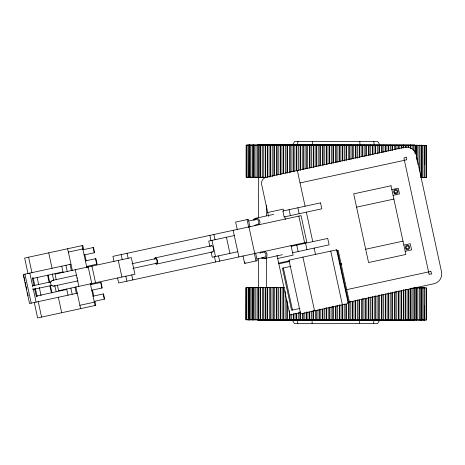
<?xml version="1.0" encoding="UTF-8"?>
<svg xmlns="http://www.w3.org/2000/svg" width="465" height="465" viewBox="0 0 465 465"><rect width="100%" height="100%" fill="white"/><g stroke="black" fill="none" stroke-linecap="round" stroke-linejoin="round"><path stroke-width="0.7" d="M246.031 319.763L246.078 287.672M246.328 319.769L246.374 287.672M246.531 177.188L246.578 145.097M246.822 319.769L246.869 287.672M247.031 177.194L247.078 145.097M247.31 319.769L424.923 320.025M247.56 145.097L425.173 145.353M248.543 319.769L248.589 287.672L245.927 287.672L245.88 319.763L257.459 319.781M248.792 145.097L248.746 177.194L246.09 177.188L246.13 145.092L257.709 145.109M248.944 320.013L248.99 287.434M249.147 177.438L249.199 144.853M249.037 319.769L249.083 287.672L251.92 287.678L251.873 319.775M249.287 145.097L249.246 177.194L252.082 177.2L252.129 145.103M249.101 320.013L249.147 287.434M249.304 177.438L249.35 144.853M250.176 319.775L250.222 287.678M250.379 177.194L250.426 145.103M252.797 320.019L252.844 287.434M253.007 177.444L253.053 144.859M253.1 320.019L253.146 287.44M253.303 177.444L253.349 144.859M254.076 319.775L254.123 287.684L257.244 287.684L257.197 319.781M254.326 145.109L254.285 177.2L257.407 177.206L257.453 145.109M255.762 319.781L255.808 287.684M255.965 177.206L256.012 145.109M258.569 217.841L258.685 177.45M258.569 320.025L258.616 287.446M258.773 177.45L258.819 144.871M258.848 320.025L258.895 287.446M259.052 177.45L259.098 144.871M260.534 319.786L260.58 287.69M260.737 177.212L260.784 145.115M262.469 319.792L262.516 287.696M262.673 177.212L262.719 145.121M265.137 320.036L265.184 287.457M265.341 177.461L265.387 144.877M265.439 320.036L265.486 287.457M265.643 177.461L265.689 144.877M266.404 215.702L266.433 205.606M267.677 319.798L267.724 287.701M267.927 145.127L267.881 177.223L267.282 177.223L267.329 145.127L270.613 145.132L270.566 176.514M269.7 319.798L269.747 287.701M269.903 177.223L269.95 145.127M272.002 320.048L272.048 287.463M272.211 176.752L272.252 144.888M273.85 175.805L273.897 145.132L277.175 145.138L277.134 175.096M274.245 319.804L274.292 287.713M274.449 175.805L274.495 145.132M276.262 319.81L276.309 287.713M276.472 175.096L276.512 145.138M278.57 320.054L278.616 287.475M278.779 174.607L278.82 144.9M280.418 174.387L280.459 145.144L283.743 145.15L283.702 173.678M280.808 319.815L280.854 287.719M281.017 174.387L281.058 145.144M282.83 319.821L282.877 287.725M283.04 173.678L283.08 145.15M285.132 320.065L285.173 291.078M285.341 173.178L285.382 144.906M286.8 299.855L286.771 319.827L290.055 319.827L290.061 314.834M286.986 172.968L287.027 145.156L290.305 145.156L290.27 172.259M287.376 319.827L287.399 301.994M287.585 172.968L287.626 145.156M289.393 319.827L289.404 310.556M289.608 172.259L289.643 145.156M291.695 320.077L291.706 314.084M291.91 171.748L291.95 144.917M293.345 314.131L293.339 319.833L296.624 319.839L296.629 313.422M293.555 171.55L293.589 145.161L296.873 145.167L296.833 170.847M293.938 319.833L293.95 313.416M294.153 171.556L294.188 145.161M295.961 319.839L295.967 313.416M296.17 170.841L296.211 145.167M298.263 320.083L298.274 312.654M298.478 170.324L298.513 144.929M299.913 311.998L299.902 319.844L303.186 319.85L303.197 313.427M300.117 170.138L300.158 145.173L303.436 145.179L303.401 169.429M300.506 319.844L300.518 311.998M300.721 170.138L300.756 145.173M302.523 319.844L302.535 313.427M302.738 169.429L302.773 145.173M304.825 320.094L304.837 312.666M305.046 168.894L305.081 144.935M306.481 312.009L306.47 319.85L309.754 319.856L309.766 312.009M306.685 168.719L306.72 145.179L310.004 145.185L309.969 168.01M307.069 319.856L307.08 312.009M307.284 168.719L307.319 145.185M309.086 319.856L309.097 312.009M309.306 168.01L309.341 145.185M311.393 320.1L311.405 311.236M311.614 167.464L311.643 144.946M313.05 310.591L313.032 319.862L316.316 319.868L316.328 310.597M313.253 167.301L313.288 145.19L316.566 145.196L316.537 166.592M313.637 319.862L313.648 310.591M313.852 167.301L313.887 145.19M315.654 319.868L315.665 310.597M315.875 166.592L315.904 145.196M317.955 320.112L317.973 309.806M318.176 166.04L318.211 144.952M319.612 309.173L319.6 319.874L322.884 319.874L322.896 309.178M319.821 165.883L319.85 145.202L323.134 145.208L323.105 165.174M320.199 319.874L320.216 309.173M320.42 165.883L320.449 145.202M322.216 319.874L322.233 309.178M322.443 165.174L322.472 145.202M324.524 320.123L324.541 308.382M324.744 164.61L324.773 144.964M326.18 307.754L326.163 319.879L329.447 319.885L329.464 307.045M326.389 164.465L326.413 145.208L329.697 145.214L329.673 163.761M326.761 319.879L326.779 307.754M326.988 164.47L327.017 145.208M328.784 319.885L328.801 307.76M329.011 163.756L329.034 145.214M331.086 320.129L331.109 306.952M331.312 163.796L331.342 144.975M332.748 306.336L332.731 319.891L336.009 319.897L336.032 305.633M332.957 163.052L332.981 145.22L336.265 145.225L336.236 162.343M333.329 319.891L333.347 306.342M333.556 163.052L333.579 145.22M335.346 319.897L335.37 306.342M335.573 162.343L335.602 145.225M337.654 320.141L337.671 305.522M337.881 162.361L337.904 144.981M339.316 304.924L339.293 319.903L342.577 319.903L342.6 304.215M339.52 161.634L339.543 145.231L342.827 145.231L342.804 160.925M339.892 319.903L339.915 304.924M340.124 161.634L340.148 145.231M341.915 319.903L341.938 304.924M342.141 160.925L342.164 145.231M344.216 320.152L344.24 304.098M344.449 160.919L344.472 144.993M345.884 304.22L345.861 319.908L349.139 319.914L349.169 302.081M346.088 160.216L346.111 145.237L349.395 145.243L349.372 159.507M346.46 319.908L346.483 304.22M346.687 160.216L346.71 145.237M348.477 319.914L348.506 302.081M348.709 159.507L348.733 145.243M350.784 320.158L350.808 301.233M351.011 159.617L351.034 145.004M352.453 301.372L352.424 319.92L355.708 319.926L355.737 300.663M352.656 158.798L352.673 145.249L355.958 145.254L355.94 158.088M353.022 319.92L353.051 301.378M353.255 158.798L353.278 145.249M355.045 319.92L355.074 300.663M355.277 158.088L355.295 145.249M357.347 320.17L357.376 299.803M357.579 158.193L357.597 145.01M359.021 299.96L358.992 319.926L362.27 319.932L362.305 298.536M359.224 157.379L359.242 145.254L362.526 145.26L362.508 156.676M359.59 319.932L359.619 299.96M359.823 157.385L359.84 145.26M361.607 319.932L361.636 299.251M361.846 156.67L361.857 145.26M363.915 320.176L363.944 298.454M364.147 156.763L364.165 145.022M365.583 298.542L365.554 319.937L368.838 319.943L368.867 297.118M365.792 155.967L365.804 145.266L369.088 145.272L369.076 155.258M366.153 319.937L366.188 298.542M366.391 155.967L366.403 145.266M368.175 319.943L368.204 297.832M368.408 155.258L368.425 145.272M370.477 320.187L370.512 297.019M370.715 155.333L370.727 145.028M372.151 297.123L372.122 319.949L375.4 319.949L375.435 295.699M372.355 154.549L372.372 145.278L375.65 145.283L375.639 153.839M372.721 319.949L372.756 296.408M372.959 154.549L372.971 145.278M374.738 319.949L374.773 296.414M374.976 153.839L374.988 145.278M377.045 320.199L377.08 296.24M377.284 153.909L377.295 145.039M378.719 295.705L378.684 319.955L381.968 319.961L382.003 294.287M378.923 153.13L378.934 145.283L382.218 145.289L382.207 152.421M379.283 319.955L379.318 294.996M379.521 153.13L379.533 145.283M381.306 319.961L381.341 294.996M381.544 152.421L381.556 145.289M383.608 320.205L383.642 294.81M383.852 152.479L383.858 145.051M385.287 294.287L385.247 319.967L388.531 319.972L388.571 292.869M385.491 151.712L385.502 145.295L388.781 145.301L388.775 151.003M385.851 319.967L385.886 293.578M386.09 151.712L386.101 145.295M387.868 319.972L387.909 293.578M388.112 151.003L388.118 145.301M390.176 320.216L390.211 292.665M390.42 150.334L390.426 145.057M391.856 292.874L391.815 319.978L395.099 319.978L395.14 291.45M392.059 150.3L392.065 145.307L395.349 145.307L395.343 149.591M392.414 319.978L392.454 292.16M392.658 150.3L392.663 145.307M394.436 319.978L394.471 292.165M394.68 149.585L394.686 145.307M396.738 320.228L396.779 291.235M396.982 148.905L396.988 145.068M398.418 291.456L398.377 319.984L401.661 319.99L401.702 290.747M398.627 148.881L398.633 145.312L401.911 145.318L401.911 148.172M398.982 319.984L399.022 290.741M399.226 148.881L399.232 145.312M400.999 319.99L401.039 290.747M401.249 148.172L401.249 145.318M403.3 320.234L403.347 289.811M403.55 147.475L403.556 145.08M403.504 320.234L403.544 289.823M403.748 147.975L403.754 145.08M405.178 290.038L405.137 319.996L408.404 320.001L408.45 289.329M405.387 147.463L405.387 145.324L408.654 145.33L408.654 147.469M405.881 319.996L405.922 289.329M406.125 147.463L406.131 145.324M407.892 320.001L407.933 289.329M408.136 147.469L408.142 145.33M410.037 320.246L410.084 288.381M410.287 148.207L410.293 145.086M410.409 320.246L410.456 288.387M410.659 148.707L410.665 145.086M411.938 287.911L411.891 320.007L414.949 320.007L414.995 287.911L413.78 287.911M412.141 148.899L412.141 145.336L415.199 145.336L415.187 153.183M413.123 320.007L413.17 287.911M413.368 150.329L413.373 145.336M414.856 320.007L414.902 287.911M415.094 153.183L415.106 145.336M416.338 320.251L416.384 287.672M416.57 158.274L416.588 145.097M416.663 320.257L416.71 287.672M416.896 160.303L416.919 145.097M417.855 287.916L417.808 320.013L421.552 320.019M418.035 164.598L418.058 145.342L421.801 145.347M419.378 320.013L419.424 287.922M419.593 171.021L419.686 145.103M420.784 320.019L420.831 287.922M420.988 177.444L421.034 145.347M421.244 320.263L421.29 287.678M421.447 177.688L421.493 145.103M421.441 320.263L421.488 287.678M421.645 177.688L421.691 145.103M422.208 287.922L422.162 320.019L426.353 320.025L426.399 287.928L415.762 287.916M422.371 177.444L422.418 145.347L426.603 145.353L426.556 177.45L421.127 177.444M423.871 320.019L423.917 287.928M424.074 177.444L424.121 145.347M424.33 320.263L424.353 305.65M424.429 320.263L424.452 305.784M424.557 320.025L424.574 305.755M424.778 164.61L424.807 145.353M424.76 320.025L424.807 287.928M424.964 177.45L425.01 145.353M426.202 320.025L426.242 287.928M426.405 177.45L426.452 145.353M359.55 323.663L359.672 320.501M312.317 144.545L312.451 141.383M373.505 323.663L374 320.501M297.449 144.499L298.1 141.343M379.516 320.501L377.504 323.663L294.525 323.669L292.514 320.507M292.77 144.487L294.787 141.331L377.766 141.575L379.771 144.743M346.687 289.654L430.863 271.421M300.03 182.914L406.695 159.821L406.474 157.094L403.899 158.013L429.061 274.222M68.239 252.1L82.811 248.944M82.985 249.752L93.471 247.485L94.598 252.681L84.113 254.954M267.712 212.488L283.156 209.14L283.604 211.209M255.372 218.341L273.647 214.382M391.832 189.604L398.249 188.215L399.482 193.922L393.07 195.312M248.822 220.997L255.686 219.509M85.403 260.9L95.889 258.633L97.086 264.178L86.6 266.445M70.976 264.196L23.25 274.53L29.527 303.523L77.254 293.188M356.574 207.163L393.884 199.084M32.55 278.523L62.99 271.932M234.273 235.557L208.739 241.085L209.907 246.473M155.217 257.901L211.441 245.723M52.545 280.378L76.766 275.135M131.973 263.748L155.386 258.68M32.713 285.766L51.388 281.72M77.051 278.058L77.638 277.931M33.497 289.381L52.173 285.336M132.973 268.369L156.385 263.3M53.783 286.08L78.004 280.837M156.554 264.079L212.778 251.902M237.772 251.716L212.238 257.244L211.069 251.856M36.34 296.042L66.786 289.451M90.547 284.679L101.033 282.406L102.236 287.951L91.75 290.224M291.212 246.334L327.72 238.429L329.11 244.846L292.601 252.751M257.04 258.953L263.899 257.465M264.103 258.662L282.377 254.704M93.041 296.17L103.521 293.903L104.648 299.1L94.163 301.372M277.669 258.482L293.119 255.134L291.003 245.375M79.765 305.336L94.337 302.18M278.675 263.126L289.294 260.824M336.736 250.554L338.154 250.246L349.372 302.052M278.831 263.835L289.73 261.475M336.939 251.257L337.427 251.147L348.488 302.244M365.682 249.228L402.992 241.149M290.869 266.352L282.453 268.177L291.561 310.236L299.977 308.417M403.847 245.078L410.258 243.689L411.601 249.868L405.184 251.257M300.599 312.614L289.893 314.933L277.001 255.39M347.512 302.453L433.897 283.749A9.974 9.974 0 0 0 441.535 271.886L416.222 154.979A9.974 9.974 0 0 0 404.358 147.341L266.358 177.223A6.144 6.144 0 0 0 261.656 184.524L268.543 216.335M429.05 274.164L431.787 273.995L430.805 271.438M257.471 320.507L414.67 320.501M258.331 145.115L260.516 145.115M264.608 145.121L266.794 145.127M271.159 145.132L273.35 145.132M277.727 145.138L279.913 145.144M284.289 145.15L286.481 145.15M290.852 145.161L293.043 145.161M297.42 145.167L299.605 145.173M303.982 145.179L306.173 145.179M310.55 145.185L312.736 145.19M317.113 145.196L319.304 145.202M323.681 145.208L325.866 145.208M330.243 145.214L332.434 145.22M336.811 145.225L338.997 145.225M343.373 145.237L345.565 145.237M349.942 145.243L352.127 145.249M356.504 145.254L358.695 145.254M363.072 145.26L365.257 145.266M369.634 145.272L371.826 145.278M376.202 145.283L378.388 145.283M382.765 145.289L384.956 145.295M389.333 145.301L391.518 145.301M395.895 145.312L397.935 145.312M402.783 145.318L404.329 145.324M409.491 145.33L411.182 145.33M415.751 145.336L417.21 145.342M247.514 177.438L266.189 177.461M420.872 177.682L425.126 177.688M247.357 287.428L284.522 287.48M414.408 287.666L424.969 287.684M258.081 319.781L260.266 319.786M264.358 319.792L266.544 319.798M270.909 319.804L273.094 319.804M277.471 319.81L279.663 319.815M284.039 319.821L286.225 319.821M290.602 319.833L292.793 319.833M297.17 319.839L299.355 319.844M303.732 319.85L305.924 319.85M310.3 319.856L312.486 319.862M316.863 319.868L319.054 319.874M323.431 319.879L325.616 319.879M329.993 319.885L332.184 319.891M336.561 319.897L338.747 319.897M343.124 319.903L345.315 319.908M350.011 319.914L351.557 319.92M356.574 319.926L358.12 319.926M363.142 319.932L364.688 319.937M369.704 319.943L371.25 319.943M376.272 319.955L377.818 319.955M382.835 319.961L384.381 319.967M389.397 319.972L390.949 319.972M395.965 319.984L397.511 319.984M402.527 319.99L404.079 319.996M409.241 320.001L410.932 320.001M415.501 320.007L416.954 320.013M257.726 144.383L414.92 144.847M330.755 251.1L342.38 304.808M297.344 170.516L305.075 206.216M306.359 212.156L312.753 241.672M314.142 248.089L315.508 254.413M297.879 207.774L299.169 213.714M305.557 243.23L306.947 249.647M298.844 216.103L304.61 242.718M302.93 257.128L314.561 310.835M289.091 209.68L290.375 215.62M296.763 245.131L298.158 251.548M284.801 216.725L285.394 219.48M283.377 267.974L292.485 310.039M249.961 226.972L248.304 219.335L235.65 222.072L237.307 229.71M255.605 253.041L257.261 260.679L244.607 263.423L242.951 255.779M248.955 226.903L254.721 253.518M247.043 219.608L248.699 227.245M254.343 253.315L255.994 260.958M244.7 261.946L245.003 263.335M233.145 230.326L238.905 256.942M226.432 237.255L229.931 253.413M213.883 234.5L215.01 239.725M218.509 255.884L219.643 261.115M211.982 240.382L215.481 256.541M209.86 235.366L210.994 240.597M214.493 256.756L215.626 261.987M127.067 253.297L128.148 258.284M131.746 274.92L132.827 279.913M121.167 254.576L122.243 259.563M125.846 276.198L126.928 281.191M118.29 260.417L121.894 277.053M113.995 261.353L112.914 256.36L301.053 215.62L306.813 242.236L118.68 282.976L117.599 277.983M93.105 247.56L94.232 252.762M95.523 258.714L96.72 264.254M100.667 282.488L101.87 288.033M103.16 293.979L104.282 299.181M91.936 266.125L95.54 282.761M88.181 266.939L91.779 283.574M83.717 249.595L82.822 245.462L24.651 258.058L28.005 273.56M84.845 254.797L86.135 260.743M87.333 266.288L87.641 267.695M90.989 283.162L91.279 284.522M92.483 290.061L93.773 296.013M94.895 301.215L95.79 305.348L37.613 317.944L34.259 302.442M82.09 245.619L86.909 267.857M90.257 283.325L95.058 305.505M75.249 269.741L78.852 286.376M67.634 248.752L72.348 270.531M75.882 286.853L80.602 308.638M70.07 264.393L71.407 270.572M75.005 287.207L76.347 293.386M65.908 265.294L67.245 271.473M70.849 288.108L72.185 294.287M61.752 266.195L63.089 272.374M66.687 289.009L68.03 295.188M56.201 279.668L54.998 274.123L131.316 257.598L134.914 274.234L58.602 290.759L57.404 285.214M48.726 252.844L52.074 268.293M58.352 297.28L61.694 312.73M52.289 273.839L53.661 280.174M54.876 285.806L56.096 291.439M48.104 275.048L49.732 282.546M50.319 285.272L51.946 292.776M47.564 275.164L49.191 282.662M49.929 286.074L51.406 292.892M37.13 277.448L38.659 284.522M39.275 287.347L41.112 295.833M28.603 257.203L31.951 272.647M33.079 277.588L34.852 285.766M35.317 288.207L37.212 296.676M38.229 301.64L41.571 317.089M32.265 277.762L34.038 285.946M34.631 288.672L36.398 296.85M29.807 273.112L32.794 286.917M33.096 288.3L36.084 302.105M24.941 274.164L31.219 303.157M23.645 275.187L24.872 280.843M25.18 282.255L25.79 285.086M26.098 286.498L26.708 289.329M27.476 292.863L28.086 295.694M297.193 320.507L297.832 323.669M373.767 141.563L374.249 144.725M312.062 320.507L312.189 323.669M359.811 141.523L359.927 144.685M266.358 257.872L266.358 287.446M258.528 258.592L258.528 287.446M261.842 252.745A2.674 2.476 77.8 0 1 265.899 254.436A2.674 2.476 77.8 0 1 262.62 257.314M210.779 246.299A3.162 1.54 77.8 0 1 213.516 248.089A3.162 1.54 77.8 0 1 212.366 251.885M154.892 259.11A2.366 1.151 77.8 0 1 157.013 260.743A2.366 1.151 77.8 0 1 155.758 263.109M264.666 251.222A3.889 3.598 77.8 0 1 266.666 256.703A3.889 3.598 77.8 0 1 261.406 257.947M260.051 253.413A3.889 3.598 77.8 0 1 261.115 251.798M154.345 259.034A3.162 1.54 77.8 0 1 156.478 258.575A3.162 1.54 77.8 0 1 157.426 262.94A3.162 1.54 77.8 0 1 155.293 263.405M33.073 289.41A1.848 1.627 77.8 0 1 32.649 289.311M54.411 285.841A2.918 2.569 77.8 0 1 50.592 283.4A2.918 2.569 77.8 0 1 53.888 280.488M254.582 220.183A2.674 2.476 77.8 0 1 258.755 221.445A2.674 2.476 77.8 0 1 255.762 224.659M255.488 225.821A3.889 3.598 77.8 0 1 254.611 225.42M253.21 220.108A3.889 3.598 77.8 0 1 258.517 219.062A3.889 3.598 77.8 0 1 258.959 224.88M341.293 263.527A30.638 30.638 0 0 1 340.02 263.934M341.839 264.108A32.097 32.097 0 0 1 340.444 264.318M260.47 287.69L260.423 319.786L263.568 319.792L263.608 287.696L260.47 287.69M260.673 145.115L260.627 177.212L263.771 177.217L263.818 145.121L260.673 145.115M267.125 287.701L267.079 319.798L270.363 319.804L270.409 287.707L267.125 287.701M273.687 287.707L273.647 319.804L276.925 319.81L276.971 287.713L273.687 287.707M280.256 287.719L280.209 319.815L283.493 319.821L283.54 287.725L280.256 287.719M391.007 185.779L353.696 193.858L368.565 262.539L405.875 254.46L391.007 185.779M320.519 202.874L282.848 211.029L284.132 216.969L321.809 208.814L320.519 202.874M336.631 249.827L288.992 260.144L300.623 313.852L348.262 303.535L336.631 249.827M394.616 193.504A2.186 2.186 0 0 0 397.988 191.772A2.186 2.186 0 0 0 394.802 189.72A2.186 2.186 0 0 0 394.616 193.504M406.137 249.112A2.186 2.186 0 0 0 409.665 247.717A2.186 2.186 0 0 0 406.695 245.363A2.186 2.186 0 0 0 406.137 249.112M395.076 192.795A1.343 1.343 0 0 0 397.145 191.731A1.343 1.343 0 0 0 395.186 190.47A1.343 1.343 0 0 0 395.076 192.795M406.66 248.45A1.343 1.343 0 0 0 408.828 247.595A1.343 1.343 0 0 0 407.003 246.148A1.343 1.343 0 0 0 406.66 248.45"/></g></svg>
